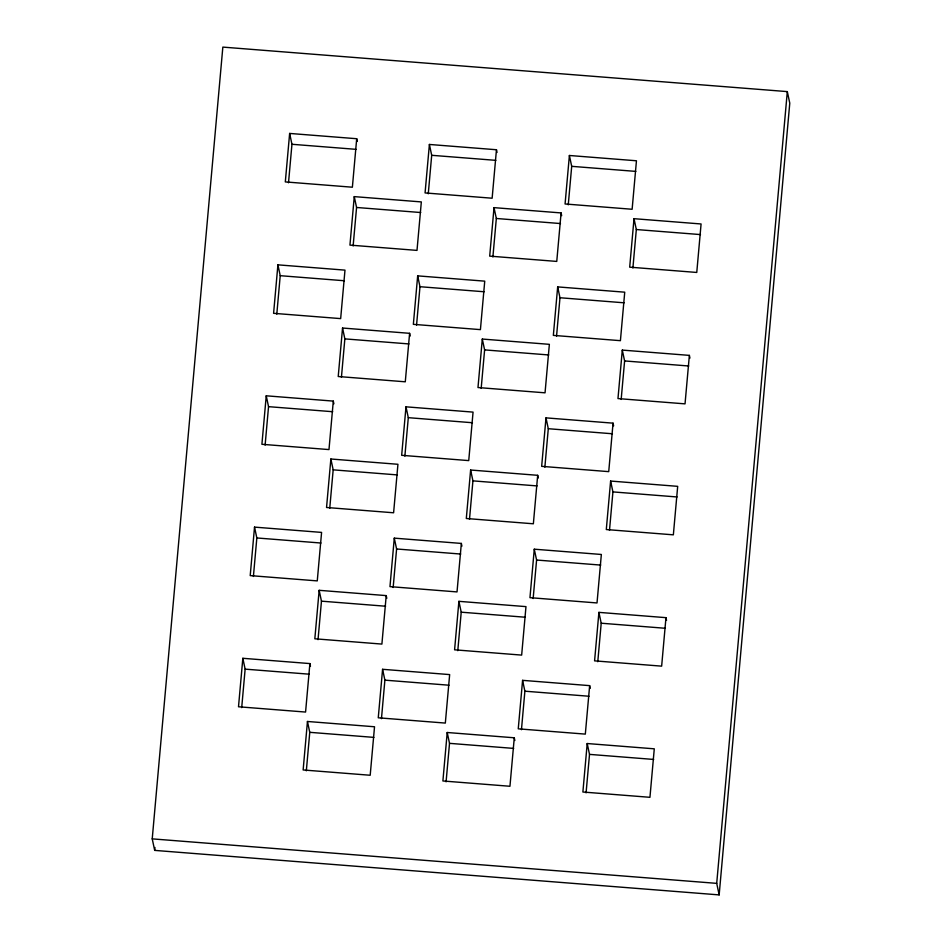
<?xml version="1.0" encoding="UTF-8"?>
<svg xmlns="http://www.w3.org/2000/svg" width="942" height="942" viewBox="0 0 942 942"><rect width="100%" height="100%" fill="white"/><g stroke="black" fill="none" stroke-linecap="round" stroke-linejoin="round"><path stroke-width="1.41" d="M152.227 838.863L222.842 47.1L787.312 91.609L789.773 103.137L719.158 894.9L154.688 850.391L152.227 838.863L716.709 883.361L719.158 894.9M154.688 850.391L154.947 847.47M242.836 658.293L238.503 706.771L305.573 712.058L309.894 663.58L242.836 658.293L245.132 669.138L241.705 707.63M254.528 527.12L250.207 575.609L317.266 580.896L321.587 532.407L254.528 527.12L256.836 537.964L253.398 576.469M266.245 395.805L261.911 444.294L328.982 449.581L333.303 401.104L266.245 395.805L268.541 406.661L265.114 445.154M277.914 264.843L273.592 313.321L340.663 318.608L344.984 270.13L277.914 264.843L280.221 275.688L276.795 314.192M289.641 133.434L285.308 181.912L352.379 187.211L356.7 138.721L289.641 133.434L291.949 144.279L288.511 182.783M307.457 721.478L303.136 769.967L370.194 775.254L374.527 726.765L307.457 721.478L309.765 732.323L306.327 770.827M319.161 590.316L314.828 638.794L381.899 644.081L386.22 595.603L319.161 590.316L321.457 601.161L318.031 639.665M330.866 459.001L326.544 507.491L393.603 512.778L397.936 464.288L330.866 459.001L333.174 469.846L329.735 508.35M342.547 328.028L338.225 376.517L405.284 381.804L409.605 333.315L342.547 328.028L344.854 338.885L341.416 377.377M354.263 196.619L349.941 245.108L417 250.395L421.333 201.918L354.263 196.619L356.571 207.475L353.132 245.968M382.582 669.303L378.26 717.792L445.33 723.079L449.652 674.59L382.582 669.303L384.889 680.148L381.463 718.652M394.286 538.141L389.964 586.63L457.023 591.917L461.344 543.428L394.286 538.141L396.594 548.986L393.155 587.49M405.99 406.826L401.669 455.316L468.739 460.603L473.061 412.113L405.99 406.826L408.298 417.671L404.872 456.175M417.671 275.865L413.35 324.342L480.42 329.629L484.741 281.152L417.671 275.865L419.979 286.709L416.552 325.214M429.399 144.456L425.066 192.933L492.136 198.22L496.458 149.743L429.399 144.456L431.695 155.3L428.269 193.805M447.214 732.499L442.893 780.977L509.952 786.264L514.273 737.786L447.214 732.499L449.522 743.344L446.084 781.848M458.907 601.337L454.586 649.815L521.656 655.102L525.977 606.624L458.907 601.337L461.215 612.182L457.788 650.687M470.623 470.023L466.302 518.5L533.36 523.787L537.682 475.31L470.623 470.023L472.931 480.867L469.493 519.372M482.304 339.049L477.983 387.539L545.041 392.826L549.363 344.336L482.304 339.049L484.612 349.894L481.174 388.398M494.02 207.64L489.699 256.13L556.757 261.417L561.091 212.927L494.02 207.64L496.328 218.485L492.89 256.989M522.586 680.348L518.253 728.825L585.323 734.112L589.645 685.635L522.586 680.348L524.882 691.192L521.456 729.697M534.279 549.186L529.957 597.664L597.016 602.951L601.349 554.473L534.279 549.186L536.587 560.031L533.148 598.535M545.995 417.871L541.662 466.349L608.732 471.636L613.054 423.158L545.995 417.871L548.291 428.716L544.865 467.22M557.676 286.898L553.343 335.387L620.413 340.674L624.734 292.185L557.676 286.898L559.972 297.743L556.545 336.247M569.392 155.489L565.07 203.978L632.129 209.265L636.451 160.776L569.392 155.489L571.7 166.334L568.262 204.838M587.207 743.532L582.886 792.022L649.945 797.309L654.278 748.819L587.207 743.532L589.515 754.377L586.077 792.881M598.912 612.371L594.579 660.86L661.649 666.147L665.97 617.658L598.912 612.371L601.208 623.215L597.781 661.72M610.616 481.056L606.295 529.545L673.353 534.832L677.687 486.343L610.616 481.056L612.924 491.901L609.486 530.405M622.297 350.094L617.976 398.572L685.034 403.859L689.367 355.381L622.297 350.094L624.605 360.939L621.167 399.443M634.013 218.685L629.692 267.163L696.762 272.45L701.083 223.972L634.013 218.685L636.321 229.53L632.894 268.034M716.709 883.361L787.312 91.609M291.949 144.279L356.088 149.342M431.695 155.3L495.845 160.352M571.7 166.334L635.838 171.397M356.571 207.475L420.721 212.527M496.328 218.485L560.478 223.548M636.321 229.53L700.471 234.582M280.221 275.688L344.372 280.751M419.979 286.709L484.129 291.761M559.972 297.743L624.122 302.806M344.854 338.885L409.005 343.936M484.612 349.894L548.762 354.957M624.605 360.939L688.755 365.991M268.541 406.661L332.691 411.713M408.298 417.671L472.448 422.734M548.291 428.716L612.441 433.767M333.174 469.846L397.324 474.909M472.931 480.867L537.081 485.919M612.924 491.901L677.074 496.964M256.836 537.964L320.987 543.028M396.594 548.986L460.732 554.049M536.587 560.031L600.737 565.082M321.457 601.161L385.608 606.224M461.215 612.182L525.365 617.234M601.208 623.215L665.358 628.279M245.132 669.138L309.282 674.189M384.889 680.148L449.04 685.211M524.882 691.192L589.033 696.244M309.765 732.323L373.915 737.386M449.522 743.344L513.673 748.407M589.515 754.377L653.666 759.44M689.367 355.381L689.944 358.09M665.97 617.658L666.547 620.366M613.054 423.158L613.631 425.866M561.091 212.927L561.668 215.647M496.458 149.743L497.035 152.451M589.645 685.635L590.222 688.343M537.682 475.31L538.259 478.018M514.273 737.786L514.85 740.494M461.344 543.428L461.921 546.148M409.605 333.315L410.182 336.035M356.7 138.721L357.277 141.43M386.22 595.603L386.797 598.311M333.303 401.104L333.88 403.812M309.894 663.58L310.471 666.288"/></g></svg>
